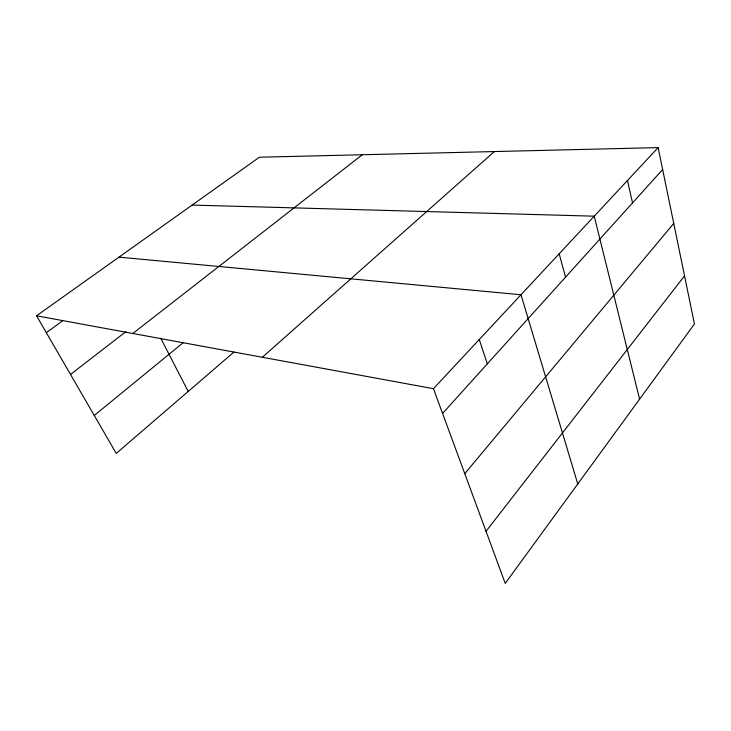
<?xml version="1.0" encoding="UTF-8"?>
<svg xmlns="http://www.w3.org/2000/svg" width="731" height="731" viewBox="0 0 731 731"><rect width="100%" height="100%" fill="white"/><g stroke="black" fill="none" stroke-linecap="round" stroke-linejoin="round"><path stroke-width="1.1" d="M486.024 531.291L684.545 275.852M464.77 473.661L673.744 223.421M442.575 413.454L662.652 169.519M433.446 388.691L658.138 147.607L694.45 323.979L505.231 583.393L433.446 388.691L36.55 315.801L116.247 453.412L233.957 352.059M262.356 357.267L494.339 151.564M94.272 415.464L183.115 342.784M132.804 333.482L362.311 154.744M70.523 374.464L125.924 331.636M46.327 332.687L62.683 320.763M36.55 315.801L259.368 157.229L658.138 147.607M192.143 205.073L594.23 216.175L639.598 399.181M118.998 257.129L520.993 294.757L577.755 483.959M160.793 338.279L188.187 391.469M479.262 339.531L487.33 363.855M559.169 253.794L565.538 277.168M627.472 180.502L632.534 202.907"/></g></svg>
